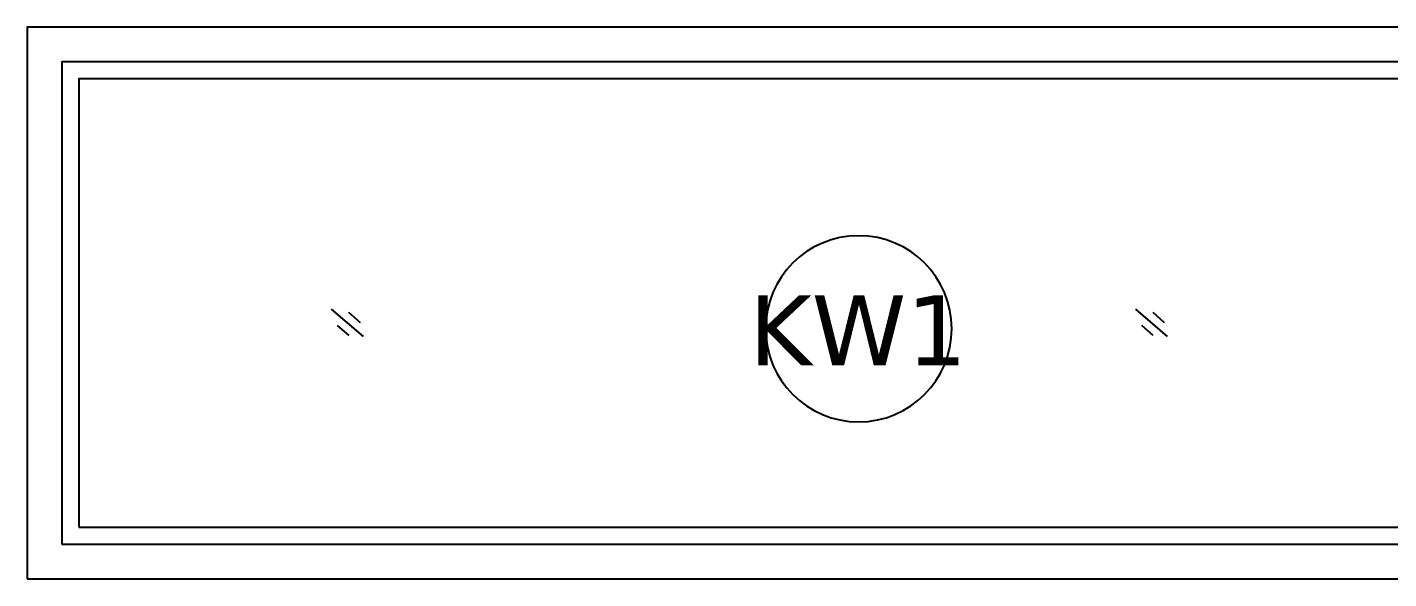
# Model space of a CAD drawing. Header units: millimetres. Extents: x -620 to 116137, y -21481 to 17722.
# Drawn here: x 66273 to 68248, y -15902 to -15102 of the extents above; entities that cross this region are included whole.
import ezdxf
from ezdxf.enums import TextEntityAlignment as Align

# ---------------------------------------------------------------- set-up
doc = ezdxf.new("R2010")
doc.units = ezdxf.units.MM
doc.header["$LTSCALE"] = 150
for name, color, linetype in [('ad-Door', 11, 'Continuous'), ('ad-Elevation 10', 8, 'Continuous'), ('ad-Text Main_Door&window Label', 7, 'Continuous'), ('ad-Wall hatch', 8, 'Continuous')]:
    doc.layers.add(name, color=color, linetype=linetype)
doc.styles.add('6 U T S R N_Typical Floor Plan$0$3BHK-E(NB)$0$grid_text', font='verdana.ttf', dxfattribs={"width": 0.9})

# ---------------------------------------------------------------- blocks, each defined once
blk = doc.blocks.new('A$C21625DEA')
at = {"layer": 'ad-Wall hatch'}
for p, q in [((0, 0), (46.1, 39.6)), ((4.3, 19.8), (20.9, 34.6)), ((20.7, 1.3), (37.4, 16))]:
    blk.add_line(p, q, dxfattribs=at)
blk = doc.blocks.new('6 U T S R N_Typical Floor Plan$0$ad_Window Tag')
blk.add_circle((0, 0), 150)
at = {"style": '6 U T S R N_Typical Floor Plan$0$3BHK-E(NB)$0$grid_text', "width": 0.9}
blk.add_attdef('D1', text='', height=125, dxfattribs=at).set_placement((0, 0), align=Align.MIDDLE_CENTER)
blk = doc.blocks.new('$ZCDB_AUDIT_GENERATED_1AF557')
at = {"layer": 'ad-Door'}
for points in [[(0, 0), (3050, 0), (3050, 800), (0, 800)], [(50, 50), (3000, 50), (3000, 750), (50, 750)], [(75, 75), (2975, 75), (2975, 725), (75, 725)]]:
    blk.add_lwpolyline(points, close=True, dxfattribs=at)
at = {"layer": 'ad-Elevation 10', "xscale": -1}
for p in [(487.4, 351.4, 0), (1653.5, 351.4, 0)]:
    blk.add_blockref('A$C21625DEA', p, dxfattribs=at)
at = {"layer": 'ad-Text Main_Door&window Label'}
ref = blk.add_blockref('6 U T S R N_Typical Floor Plan$0$ad_Window Tag', (1205.6, 362.6, 0), dxfattribs=dict(at, xscale=-0.9, yscale=0.9, zscale=0.9))
ref.add_attrib('D1', 'KW1', dxfattribs={"height": 101.25, "style": '6 U T S R N_Typical Floor Plan$0$3BHK-E(NB)$0$grid_text'}).set_placement((1204.6, 360.4, 0), align=Align.MIDDLE_CENTER)
blk = doc.blocks.new('zw$8B17')
blk.add_blockref('$ZCDB_AUDIT_GENERATED_1AF557', (730, -1900))

msp = doc.modelspace()

# ---------------------------------------------------------------- block references
msp.add_blockref('zw$8B17', (65543.3, -14002.2, 0))

doc.saveas('drawing.dxf')
